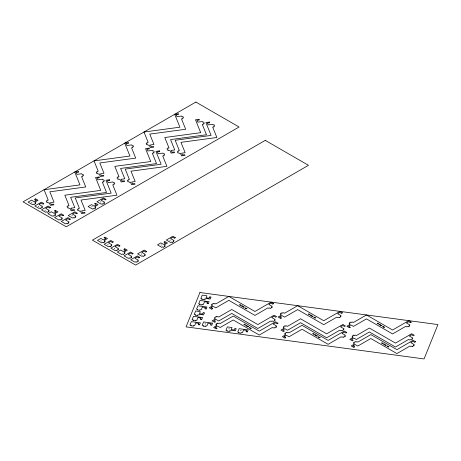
<?xml version="1.0" encoding="UTF-8"?>
<svg xmlns="http://www.w3.org/2000/svg" width="461" height="461" viewBox="0 0 461 461"><rect width="100%" height="100%" fill="white"/><g stroke="black" fill="none" stroke-linecap="round" stroke-linejoin="round"><path stroke-width="0.69" d="M239.513 304.859L240.169 304.525M241.99 306.288L242.642 305.954M243.875 324.498L244.526 324.169M246.353 325.927L247.004 325.599M308.346 314.125L308.997 313.797M310.823 315.56L311.475 315.226M312.708 333.77L313.359 333.436M315.186 335.199L315.837 334.865M377.161 323.397L377.813 323.063M379.634 324.826L380.29 324.492M381.524 343.036L382.175 342.702M383.996 344.465L384.647 344.131M190.917 325.714L191.119 325.218L189.949 325.057L191.332 321.634L200.391 322.85L199.607 324.792M193.067 320.395L193.268 319.899L192.099 319.738L193.482 316.315L202.54 317.531L201.757 319.473M195.216 315.07L195.418 314.575L194.248 314.419L195.631 310.991L200.316 311.624L199.498 313.653L202.621 314.074L202.748 313.757A1.285 0.743 0 0 1 203.001 313.128L203.134 312.812M197.504 309.855L197.706 309.36L196.536 309.198L197.919 305.776L206.977 306.997L206.194 308.933M199.653 304.537L199.855 304.041L198.685 303.88L200.068 300.457L209.127 301.673L208.343 303.615M201.803 299.212L202.004 298.716L200.835 298.561L202.218 295.132L206.903 295.766L206.084 297.794L209.208 298.215L209.363 297.835A1.285 0.743 0 0 1 209.565 297.333L209.715 296.953M193.263 326.031L193.464 325.535L194.634 325.691L195.746 322.942L198.87 323.363L198.743 323.68A1.285 0.743 0 0 0 198.489 324.308L198.357 324.625M195.412 320.706L195.614 320.211L196.784 320.372L197.896 317.617L201.019 318.038L200.892 318.355A1.285 0.743 0 0 0 200.639 318.989L200.506 319.3M197.562 315.387L197.763 314.892L198.933 315.047L199.227 314.327L203.595 314.915L204.379 312.979M199.849 310.172L200.051 309.677L201.221 309.832L202.333 307.084L205.456 307.504L205.301 307.885A1.285 0.743 0 0 0 205.099 308.386L204.943 308.766M201.999 304.848L202.2 304.352L203.37 304.514L204.482 301.759L207.606 302.18L207.45 302.56A1.285 0.743 0 0 0 207.248 303.067L207.093 303.447M204.148 299.529L204.35 299.033L205.52 299.189L205.808 298.469L210.181 299.056L210.965 297.12M203.168 326.008L203.37 325.512L202.195 325.351L203.578 321.928L212.636 323.144L211.858 325.086M205.508 326.325L205.71 325.829L206.88 325.985L207.992 323.236L211.115 323.657L210.608 324.919M226.927 330.992L227.129 330.497L225.959 330.335L227.342 326.912L232.027 327.541L231.209 329.569L234.332 329.99L234.845 328.728M229.273 331.309L229.474 330.808L230.644 330.969L230.938 330.249L235.306 330.837L236.09 328.895M238.7 332.767L238.902 332.272L237.732 332.11L239.115 328.687L248.174 329.909L247.39 331.845M241.045 333.084L241.247 332.588L242.417 332.744L243.529 329.995L246.652 330.416L246.139 331.678M240.965 305.436L240.388 305.447M243.996 307.17L243.408 307.187M246.75 308.761L246.157 308.778M245.321 325.074L244.762 325.097M248.346 326.82L247.776 326.837M251.101 328.411L250.53 328.422M309.792 314.702L309.233 314.725M312.823 316.448L312.247 316.465M315.572 318.038L315.001 318.05M314.166 334.334L313.584 334.358M317.191 336.081L316.609 336.104M319.934 337.677L319.34 337.677M378.59 323.985L378.026 323.974M381.616 325.731L381.051 325.725M384.365 327.322L383.811 327.316M382.97 343.612L382.4 343.624M386.007 345.347L385.448 345.387M388.756 346.937L388.185 346.966M240.273 304.871L239.795 305.044M242.751 306.3L242.25 306.473M244.618 324.521L244.146 324.688M247.113 325.939L246.6 326.111M309.089 314.154L308.616 314.316M311.584 315.566L311.106 315.745M313.468 333.781L312.979 333.954M315.923 335.222L315.451 335.383M377.922 323.403L377.409 323.582M380.377 324.849L379.893 325.011M382.284 343.047L381.789 343.22M384.756 344.476L384.243 344.649M34.731 199.256L35.411 198.858M34.108 204.459L35.583 203.606M43.127 204.096L43.807 203.704M42.274 207.473L40.654 208.349M49.817 207.963L50.497 207.571M47.489 212.187L48.964 211.334M54.582 210.856L55.262 210.464M53.96 216.059L55.435 215.212M62.973 215.702L63.653 215.31M60.65 219.926L62.126 219.073M71.818 215.886L72.216 215.656M76.566 213.714L77.246 213.322M94.741 203.716L95.421 203.318M69.663 219.563L70.343 219.171M91.693 206.868L92.096 206.637M100.521 202.033L100.924 201.803M105.949 199.469L105.125 199.884M74.238 217.938L75.713 217.085M67.341 223.787L68.816 222.934M94.119 208.919L95.588 208.067M102.947 204.085L104.416 203.232M104.117 237.553L104.803 237.161M103.495 242.757L104.97 241.91M112.513 242.4L113.193 242.008M110.185 246.623L111.66 245.771M119.203 246.26L119.883 245.869M116.875 250.484L118.35 249.632M123.969 249.153L124.649 248.761M123.346 254.363L124.822 253.51M132.359 253.999L133.039 253.608M130.037 258.223L131.512 257.371M141.204 254.184L141.602 253.953M145.953 252.011L146.633 251.62M164.128 242.013L164.808 241.622M139.729 257.469L138.911 257.889M161.079 245.166L161.483 244.935M169.907 240.331L170.311 240.1M174.656 238.158L175.336 237.767M143.625 256.235L145.1 255.382M136.727 262.084L138.202 261.237M163.505 247.217L164.98 246.364M173.803 241.529L172.189 242.405M211.714 304.404L213.189 303.557M211.887 309.152L212.567 308.761M241.547 306.104L242.106 305.787M216.076 324.048L217.552 323.196M244.849 308.011L245.402 307.689M216.249 328.791L216.929 328.399M272.895 304.047L273.575 303.655M270.572 308.271L272.048 307.418M245.909 325.743L246.462 325.426M249.211 327.65L249.764 327.333M280.547 313.676L282.023 312.823M280.72 318.424L281.4 318.027M277.257 323.685L277.937 323.294M274.935 327.909L276.404 327.056M310.38 315.376L310.933 315.053M284.91 333.315L286.385 332.462M313.682 317.277L314.235 316.961M285.077 338.063L285.757 337.671M341.728 313.313L342.408 312.921M339.405 317.537L340.875 316.684M314.742 335.014L315.295 334.692M318.044 336.922L318.597 336.599M349.363 322.942L350.838 322.089M349.53 327.69L350.21 327.293M346.09 332.957L346.77 332.565M345.237 336.328L343.624 337.204M379.196 324.642L379.749 324.319M353.725 342.581L355.195 341.734M382.497 326.544L383.051 326.227M353.892 347.329L354.572 346.937M410.544 322.579L411.224 322.187M408.216 326.803L409.691 325.956M383.558 344.281L384.111 343.964M386.86 346.188L387.413 345.865M414.906 342.223L415.586 341.832M412.578 346.447L414.053 345.594M209.818 296.89L210.867 297.011M204.039 299.598L201.924 299.327M201.889 304.917L199.774 304.646M208.234 303.678L207.191 303.551M199.74 310.236L197.613 309.965M206.061 309.003L205.064 308.876M203.232 312.742L204.286 312.869M197.429 315.457L195.337 315.186M195.314 320.775L193.176 320.504M201.659 319.536L200.627 319.415M193.153 326.094L191.038 325.823M199.498 324.861L198.478 324.734M205.399 326.388L203.289 326.117M211.749 325.155L210.729 325.028M234.943 328.664L235.997 328.791M229.175 331.373L227.048 331.102M240.936 333.147L238.81 332.877M247.28 331.914L246.237 331.782M55.32 210.441L57.925 211.87L54.75 213.702L55.66 214.227L54.807 214.717L55.435 215.08M110.116 246.647L109.338 246.26L108.485 246.75L104.174 244.267L110.755 240.469L113.193 241.875M217.609 323.173L218.399 323.553L219.252 323.063L220.156 323.587L233.203 316.062L259.284 331.119L275.499 321.755L277.937 323.161M282.08 312.8L282.87 313.186L283.722 312.691L284.627 313.215L297.673 305.689L323.755 320.747L339.97 311.382L342.408 312.788M412.509 346.47L411.731 346.084L410.878 346.574L409.973 346.05L396.927 353.581L370.846 338.524L357.805 346.05L355.252 344.58L352.988 345.888L353.385 346.119A1.285 0.743 0 0 1 354.175 346.574L354.572 346.805M243.431 306.709L243.114 306.709A0.668 0.386 0 0 0 242.918 306.703M246.174 308.3L245.869 308.294A0.668 0.386 0 0 0 245.667 308.294M312.253 315.981L311.999 315.981A0.668 0.386 0 0 0 311.751 315.975M314.978 317.571L314.725 317.566A0.668 0.386 0 0 0 314.5 317.566M247.782 326.353L247.528 326.348A0.668 0.386 0 0 0 247.28 326.348M250.507 327.938L250.254 327.938A0.668 0.386 0 0 0 250.029 327.932M381.04 325.247L380.786 325.241M383.829 326.832L383.512 326.832M316.615 335.62L316.309 335.62M319.364 337.21L319.058 337.204M385.431 344.886L385.171 344.886M388.179 346.476L387.926 346.476A0.668 0.386 0 0 0 387.672 346.47M205.03 323.847L205.577 323.922M228.789 328.831L229.336 328.906M240.561 330.606L241.115 330.681M309.683 314.437L310.092 314.494M388.629 346.684L389.044 346.741M245.206 324.809L245.621 324.867M382.855 343.347L383.27 343.405M385.88 345.093L386.295 345.151M315.457 317.773L315.871 317.831M246.623 308.507L247.038 308.565M319.819 337.417L320.228 337.469M250.986 328.146L251.395 328.203M384.272 327.039L384.681 327.097M312.708 316.188L313.117 316.24M243.875 306.917L244.284 306.974M314.039 334.081L314.454 334.139M317.064 335.827L317.479 335.885M248.237 326.555L248.646 326.613M378.493 323.708L378.907 323.76M381.518 325.454L381.933 325.512M240.849 305.17L241.259 305.228M411.224 322.055L408.786 320.649L392.57 330.013L366.483 314.955L353.443 322.481L352.538 321.957L351.685 322.452L351.063 322.089M410.313 322.579L409.915 322.348A1.285 0.743 0 0 1 409.126 321.893L408.728 321.663L406.458 322.977L409.921 324.97L409.068 325.46L409.691 325.823M407.991 326.803L407.368 326.446L406.516 326.935L405.611 326.411L392.57 333.943L366.483 318.879L353.443 326.411L350.89 324.936L348.625 326.25L349.023 326.48A1.285 0.743 0 0 1 349.813 326.935L350.21 327.166M415.586 341.699L413.148 340.293L396.927 349.651L370.846 334.594L357.805 342.125L356.9 341.601L356.048 342.091L355.425 341.734M414.675 342.223L414.278 341.993A1.285 0.743 0 0 1 413.488 341.538L413.091 341.307L410.82 342.615L414.278 344.609L413.431 345.105L414.053 345.462M380.319 325.287L380.786 325.558M383.068 326.878L383.535 327.149M341.503 313.313L341.105 313.082A1.285 0.743 0 0 1 340.31 312.627L339.913 312.397L337.648 313.705L341.105 315.704L340.253 316.194L340.875 316.557M349.363 323.075L349.985 323.432L349.133 323.922L350.043 324.446L346.868 326.279L349.305 327.69M339.175 317.537L338.553 317.18L337.7 317.669L336.795 317.145L323.755 324.677L297.673 309.613L284.627 317.145L282.08 315.67L279.81 316.984L280.207 317.208A1.285 0.743 0 0 1 280.997 317.669L281.4 317.9M384.681 344.932L385.148 345.203M387.43 346.516L387.897 346.787M346.77 332.433L344.332 331.027L328.117 340.385L302.03 325.328L288.989 332.859L288.085 332.335L287.232 332.825L286.609 332.462M345.865 332.957L345.462 332.727A1.285 0.743 0 0 1 344.672 332.272L344.275 332.041L342.004 333.349L345.468 335.343L344.615 335.839L345.237 336.196M311.503 316.021L311.97 316.292M314.258 317.612L314.725 317.883M175.336 237.634L172.898 236.228L166.323 240.025L170.628 242.515L171.48 242.025L172.103 242.382M174.431 238.158L172.84 237.242L170.576 238.55L174.033 240.55L173.18 241.04L173.803 241.403M105.949 199.336L103.512 197.93L96.937 201.728L101.241 204.211L102.094 203.722L102.717 204.085M353.725 342.713L354.348 343.07L353.495 343.566L354.405 344.09L351.23 345.923L353.668 347.329M343.537 337.181L342.915 336.818L342.062 337.308L341.157 336.784L328.117 344.315L302.03 329.258L288.989 336.784L286.442 335.314L284.172 336.622L284.57 336.853A1.285 0.743 0 0 1 285.359 337.308L285.757 337.538M105.045 199.861L103.454 198.945L101.19 200.253L104.647 202.252L103.794 202.742L104.416 203.099M273.575 303.522L271.137 302.116L254.921 311.475L228.84 296.417L215.8 303.949L214.889 303.424L214.042 303.914L213.414 303.557M165.032 241.622L167.47 243.028L164.295 244.86L165.205 245.385L164.352 245.874L164.98 246.237M272.67 304.047L272.272 303.816A1.285 0.743 0 0 1 271.483 303.361L271.08 303.131L268.815 304.439L272.272 306.432L271.42 306.928L272.048 307.285M164.128 242.146L165.712 243.062L163.448 244.37L160.895 242.895L157.495 244.86L161.805 247.35L162.652 246.86L163.275 247.217M95.646 203.318L98.084 204.73L94.908 206.563L95.819 207.087L94.966 207.577L95.588 207.934M94.741 203.843L96.326 204.759L94.061 206.073L91.509 204.598L88.109 206.563L92.413 209.052L93.266 208.556L93.888 208.919M280.547 313.808L281.17 314.166L280.323 314.656L281.227 315.18L278.052 317.012L280.49 318.424M270.342 308.271L269.72 307.908L268.872 308.397L267.962 307.873L254.921 315.405L228.84 300.347L215.8 307.873L213.247 306.404L210.977 307.712L211.374 307.942A1.285 0.743 0 0 1 212.169 308.397L212.567 308.628M315.866 335.666L316.332 335.931M318.614 337.25L319.087 337.521M277.032 323.685L276.635 323.455A1.285 0.743 0 0 1 275.839 323L275.442 322.769L273.177 324.077L276.635 326.077L275.782 326.567L276.404 326.93M242.67 306.755L243.143 307.026M245.425 308.34L245.892 308.611M146.633 251.487L144.195 250.081L137.614 253.878L141.925 256.368L142.777 255.878L143.4 256.235M145.722 252.011L144.137 251.095L141.867 252.409L145.324 254.403L144.477 254.893L145.1 255.256M77.246 213.189L74.803 211.783L68.228 215.581L72.538 218.07L73.385 217.575L74.014 217.938M284.91 333.447L285.532 333.804L284.679 334.3L285.59 334.819L282.414 336.657L284.852 338.063M274.704 327.909L274.082 327.552L273.229 328.042L272.324 327.517L259.284 335.043L233.203 319.986L220.156 327.517L217.609 326.042L215.339 327.35L215.736 327.581A1.285 0.743 0 0 1 216.526 328.042L216.929 328.267M76.336 213.714L74.751 212.798L72.481 214.106L75.938 216.105L75.091 216.595L75.713 216.952M105.027 237.161L107.465 238.568L104.29 240.4L105.194 240.924L104.347 241.414L104.97 241.777M119.883 245.736L117.446 244.33L110.865 248.127L115.175 250.617L116.028 250.121L116.65 250.484M124.873 248.761L127.317 250.167L124.142 252.006L125.046 252.524L124.193 253.02L124.822 253.377M133.039 253.475L130.601 252.069L124.026 255.867L128.337 258.356L129.184 257.86L129.812 258.223M139.729 257.342L137.292 255.93L130.717 259.727L135.027 262.217L135.874 261.727L136.502 262.084M104.117 237.686L104.595 237.962A1.285 0.743 0 0 0 105.229 238.325L105.707 238.602L103.437 239.91L100.89 238.435L97.484 240.4L101.795 242.889L102.647 242.4L103.27 242.757M112.282 242.4L111.804 242.123A1.285 0.743 0 0 1 111.176 241.76L110.698 241.483L108.427 242.791L111.89 244.785L111.038 245.281L111.66 245.638M118.973 246.26L118.494 245.984A1.285 0.743 0 0 1 117.866 245.621L117.388 245.344L115.117 246.652L118.581 248.652L117.728 249.142L118.35 249.499M123.969 249.286L124.366 249.516A1.285 0.743 0 0 0 125.156 249.971L125.559 250.202L123.289 251.51L120.736 250.041L117.336 252.006L121.646 254.489L122.493 253.999L123.116 254.363M132.134 253.999L131.737 253.769A1.285 0.743 0 0 1 130.947 253.314L130.544 253.083L128.279 254.391L131.737 256.391L130.884 256.881L131.512 257.244M138.824 257.86L138.427 257.636A1.285 0.743 0 0 1 137.637 257.175L137.24 256.944L134.969 258.258L138.427 260.252L137.58 260.742L138.202 261.105M35.641 198.858L38.079 200.27L34.903 202.102L35.808 202.627L34.961 203.117L35.583 203.474M43.807 203.578L41.369 202.166L34.788 205.963L39.099 208.453L39.951 207.963L40.574 208.32M50.497 207.438L48.059 206.032L41.478 209.83L45.789 212.314L46.642 211.824L47.264 212.187M63.653 215.178L61.215 213.771L54.64 217.569L58.95 220.053L59.797 219.563L60.42 219.926M70.343 219.038L67.905 217.632L61.33 221.43L65.641 223.919L66.488 223.429L67.116 223.787M34.731 199.383L35.209 199.659A1.285 0.743 0 0 0 35.843 200.028L36.321 200.299L34.051 201.613L31.504 200.137L28.098 202.102L32.408 204.592L33.261 204.096L33.883 204.459M42.896 204.096L42.418 203.825A1.285 0.743 0 0 1 41.79 203.457L41.311 203.18L39.041 204.494L42.498 206.488L41.651 206.977L42.274 207.341M49.586 207.963L49.108 207.686A1.285 0.743 0 0 1 48.48 207.323L48.002 207.047L45.731 208.355L49.194 210.349L48.342 210.844L48.964 211.201M54.582 210.988L54.98 211.219A1.285 0.743 0 0 0 55.769 211.674L56.167 211.904L53.902 213.213L51.35 211.737L47.95 213.702L52.254 216.192L53.107 215.702L53.73 216.059M62.748 215.702L62.35 215.471A1.285 0.743 0 0 1 61.555 215.016L61.157 214.786L58.893 216.094L62.35 218.093L61.497 218.583L62.126 218.94M69.438 219.563L69.041 219.332A1.285 0.743 0 0 1 68.251 218.877L67.848 218.647L65.583 219.955L69.041 221.954L68.188 222.444L68.816 222.807M211.714 304.537L212.337 304.894L211.49 305.389L212.394 305.914L209.219 307.746L211.657 309.152M100.982 240.78L101.322 240.976M107.678 244.647L108.012 244.843M114.368 248.508L114.703 248.704M247.033 326.394L247.499 326.665M249.787 327.984L250.254 328.255M31.596 202.483L31.936 202.679M38.286 206.344L38.626 206.54M44.982 210.21L45.316 210.406M216.076 324.175L216.699 324.538L215.852 325.028L216.756 325.552L213.581 327.385L216.019 328.791M380.561 325.241A0.668 0.386 0 0 1 380.751 325.259M383.316 326.832A0.668 0.386 0 0 1 383.5 326.849M384.923 344.88A0.668 0.386 0 0 1 385.114 344.903M316.108 335.614A0.668 0.386 0 0 1 316.298 335.637M318.862 337.204A0.668 0.386 0 0 1 319.052 337.222M199.924 292.522L186.048 326.878L424.068 358.935L437.95 324.579L199.924 292.522M195.873 102.065L23.05 201.849L66.257 226.795L239.08 127.011L195.873 102.065M265.265 140.369L92.436 240.146L135.643 265.092L308.467 165.309L265.265 140.369M216.209 316.58L214.509 317.566L215.247 317.992L214.394 318.482L215.304 319.006L212.129 320.839L214.682 322.314L215.587 321.79L213.887 320.804L216.151 319.496L218.704 320.971L231.745 313.44L257.832 328.497L270.872 320.971L271.777 321.496L272.63 321L273.367 321.426L275.067 320.447L274.33 320.02L275.182 319.531L271.719 317.531L273.99 316.223L275.69 317.203L276.6 316.678L274.047 315.209L257.832 324.573L231.745 309.51L218.704 317.041L217.799 316.517L216.947 317.007L216.209 316.58M285.042 325.852L283.342 326.832L284.08 327.258L283.227 327.748L284.137 328.272L280.962 330.105L283.509 331.58L284.42 331.056L282.72 330.076L284.984 328.768L287.537 330.237L300.578 322.712L326.659 337.769L339.705 330.237L340.61 330.762L341.463 330.272L342.2 330.698L343.9 329.713L343.163 329.287L344.01 328.797L340.552 326.803L342.823 325.489L344.523 326.474L345.427 325.95L342.88 324.475L326.659 333.839L300.578 318.782L287.537 326.313L286.633 325.789L285.78 326.279L285.042 325.852M353.858 335.118L352.158 336.098L352.89 336.524L352.043 337.02L352.947 337.538L349.772 339.377L352.325 340.846L353.235 340.322L351.53 339.342L353.8 338.034L356.353 339.503L369.394 331.978L395.475 347.035L408.515 339.503L409.426 340.028L410.273 339.538L411.01 339.964L412.71 338.979L411.973 338.558L412.826 338.063L409.368 336.069L411.633 334.761L413.338 335.741L414.243 335.216L411.69 333.741L395.475 343.105L369.394 328.048L356.353 335.579L355.443 335.055L354.595 335.545L353.858 335.118M178.211 113.821L174.702 114.293L179.911 127.19L143.988 132.025L148.177 142.397L146.926 142.564L147.197 143.238L146.183 143.377L146.731 144.731L147.745 144.593L148.021 145.267L149.266 145.1L150.286 147.624L153.801 147.151L153.513 146.431L151.168 146.748L150.442 144.944L153.957 144.472L149.767 134.099L185.685 129.264L181.496 118.892L182.746 118.725L182.475 118.051L183.49 117.912L182.942 116.558L181.928 116.696L181.651 116.016L176.891 116.662L176.16 114.858L178.505 114.541L178.211 113.821M199.008 119.307L195.493 119.779L200.702 132.676L164.784 137.516L168.974 147.883L167.723 148.05L167.994 148.73L166.98 148.863L167.527 150.217L168.542 150.079L168.812 150.759L170.063 150.591L171.083 153.115L174.598 152.643L174.304 151.917L171.965 152.234L171.233 150.43L174.748 149.958L170.558 139.585L206.482 134.75L202.293 124.384L203.543 124.211L203.266 123.536L204.286 123.398L203.739 122.05L202.725 122.182L202.448 121.508L197.688 122.148L196.956 120.344L199.302 120.027L199.008 119.307M209.403 122.05L205.894 122.528L211.103 135.419L175.18 140.259L179.369 150.626L178.119 150.793L178.39 151.473L177.376 151.611L177.923 152.96L178.937 152.827L179.214 153.501L180.464 153.334L181.484 155.858L184.994 155.386L184.705 154.666L182.36 154.977L181.634 153.173L185.149 152.7L180.96 142.334L216.877 137.493L212.688 127.127L213.939 126.959L213.668 126.279L214.682 126.141L214.135 124.793L213.12 124.925L212.849 124.251L208.084 124.891L207.358 123.087L209.697 122.776L209.403 122.05M128.25 142.668L124.735 143.141L129.944 156.037L94.021 160.872L98.21 171.244L96.96 171.411L97.236 172.086L96.216 172.224L96.764 173.578L97.778 173.44L98.055 174.114L99.305 173.947L100.325 176.471L103.84 175.998L103.546 175.278L101.201 175.595L100.475 173.791L103.99 173.319L99.801 162.946L135.724 158.111L131.535 147.739L132.78 147.572L132.509 146.898L133.523 146.759L132.975 145.405L131.961 145.543L131.69 144.863L126.925 145.509L126.199 143.705L128.538 143.388L128.25 142.668M149.041 148.154L145.532 148.626L150.741 161.523L114.818 166.363L119.007 176.73L117.757 176.897L118.028 177.577L117.013 177.71L117.561 179.064L118.575 178.926L118.852 179.606L120.096 179.433L121.116 181.962L124.631 181.49L124.343 180.764L121.998 181.081L121.272 179.277L124.787 178.805L120.598 168.432L156.515 163.597L152.326 153.225L153.576 153.058L153.306 152.384L154.32 152.245L153.772 150.891L152.758 151.029L152.487 150.355L147.722 150.995L146.99 149.191L149.335 148.874L149.041 148.154M159.443 150.897L155.927 151.375L161.137 164.266L125.213 169.106L129.403 179.473L128.152 179.64L128.429 180.32L127.415 180.458L127.956 181.807L128.976 181.674L129.247 182.349L130.498 182.181L131.518 184.705L135.033 184.233L134.739 183.513L132.399 183.824L131.667 182.02L135.182 181.548L130.993 171.181L166.917 166.34L162.727 155.974L163.978 155.801L163.701 155.126L164.715 154.988L164.174 153.64L163.154 153.772L162.883 153.098L158.117 153.738L157.391 151.934L159.731 151.623L159.443 150.897M78.272 171.521L74.757 171.993L79.966 184.89L44.043 189.725L48.232 200.097L46.982 200.264L47.258 200.944L46.238 201.077L46.786 202.431L47.8 202.293L48.077 202.973L49.327 202.8L50.347 205.329L53.862 204.851L53.568 204.131L51.223 204.448L50.497 202.644L54.012 202.172L49.823 191.799L85.746 186.964L81.557 176.592L82.801 176.425L82.531 175.75L83.545 175.612L82.997 174.258L81.983 174.396L81.712 173.722L76.947 174.362L76.221 172.558L78.56 172.241L78.272 171.521M99.063 177.012L95.554 177.485L100.763 190.376L64.84 195.216L69.029 205.583L67.779 205.756L68.049 206.43L67.035 206.568L67.583 207.917L68.597 207.784L68.873 208.458L70.118 208.291L71.144 210.815L74.653 210.343L74.365 209.622L72.02 209.934L71.294 208.13L74.809 207.657L70.619 197.291L106.537 192.45L102.348 182.083L103.598 181.916L103.327 181.236L104.342 181.098L103.794 179.75L102.78 179.888L102.509 179.208L97.744 179.848L97.012 178.05L99.357 177.733L99.063 177.012M109.464 179.755L105.949 180.228L111.159 193.124L75.235 197.959L79.425 208.332L78.174 208.499L78.451 209.173L77.436 209.311L77.978 210.665L78.998 210.527L79.269 211.201L80.519 211.034L81.539 213.558L85.055 213.086L84.761 212.365L82.421 212.682L81.689 210.879L85.204 210.4L81.015 200.034L116.938 195.193L112.749 184.826L114 184.659L113.723 183.979L114.737 183.847L114.195 182.493L113.176 182.631L112.905 181.951L108.139 182.596L107.413 180.793L109.753 180.476L109.464 179.755"/></g></svg>
